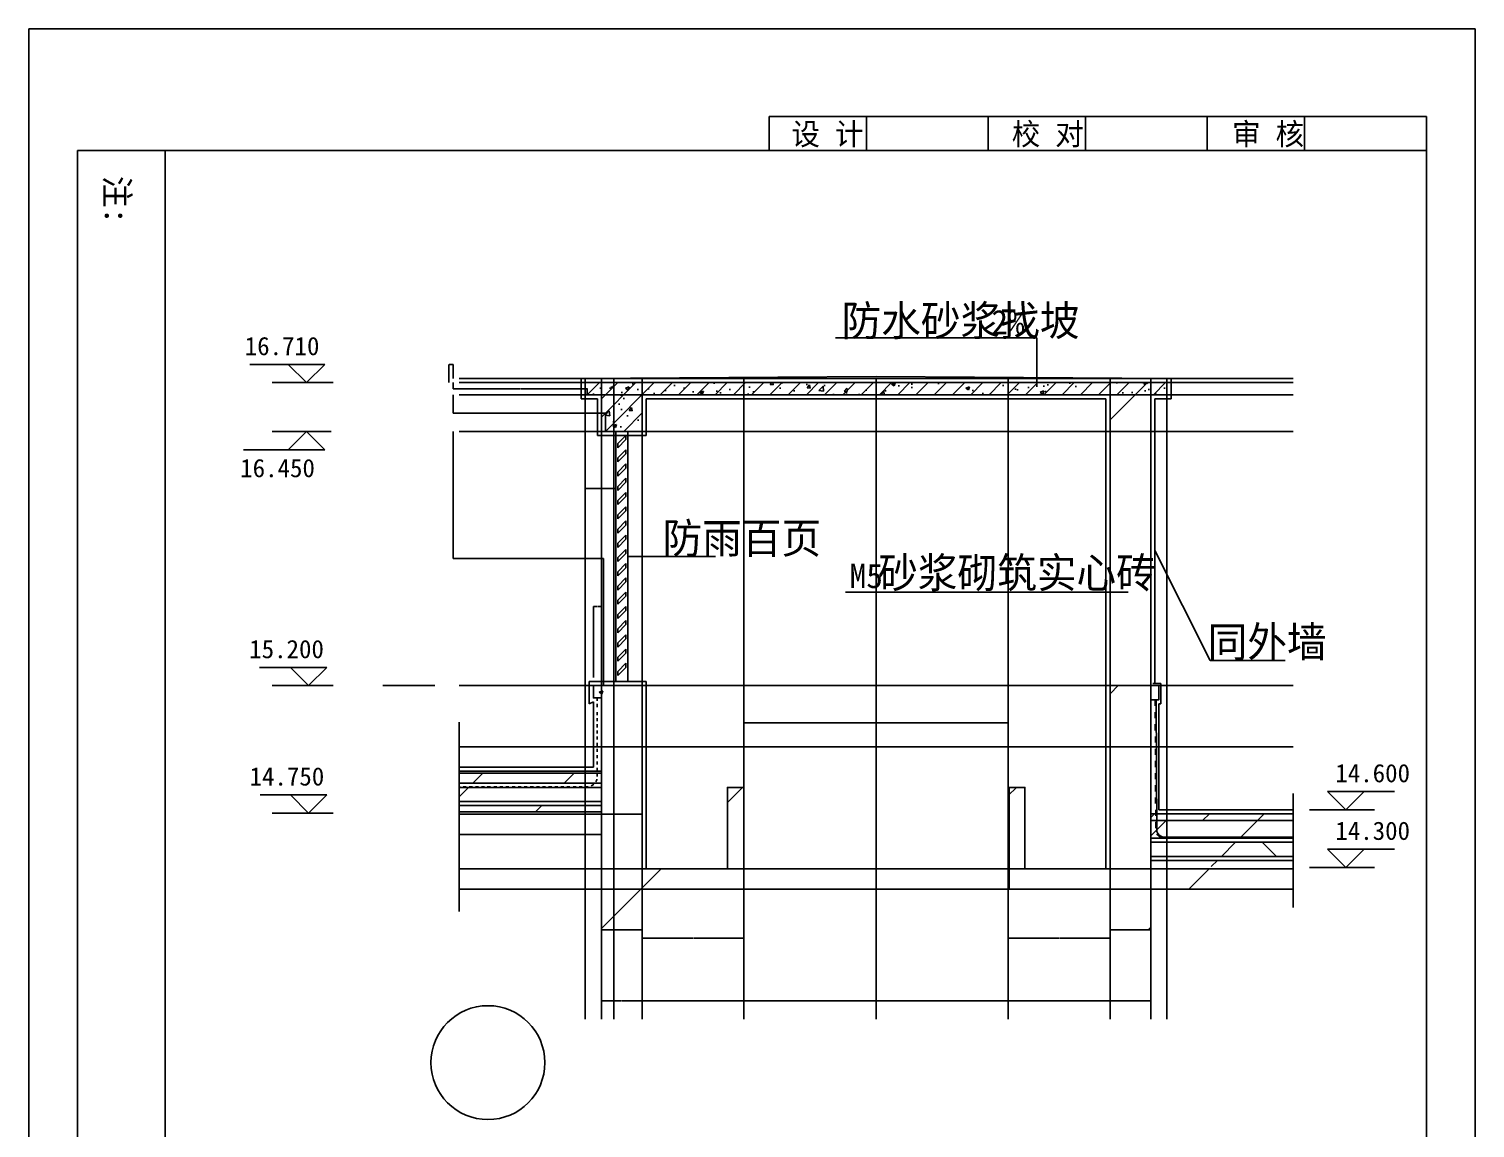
# Model space of a CAD drawing. Header units: metres. Extents: x 6125 to 13447, y 8697 to 18752.
# Drawn here: x 6125 to 13236, y 13347 to 18752 of the extents above; entities that cross this region are included whole.
import ezdxf

# ---------------------------------------------------------------- set-up
doc = ezdxf.new("R2010")
doc.units = ezdxf.units.M
for name, color, linetype in [('AXIS_TEXT', 7, 'Continuous'), ('BH', 7, 'Continuous'), ('DOTE', 1, 'Continuous'), ('MC', 4, 'Continuous'), ('PUB_DIM', 3, 'Continuous'), ('PUB_TEXT', 7, 'Continuous'), ('SURFACE', 6, 'Continuous'), ('WALL1', 2, 'Continuous')]:
    doc.layers.add(name, color=color, linetype=linetype)
doc.dimstyles.get("Standard").update_dxf_attribs({"dimtxt": 2.5, "dimasz": 2.5, "dimexe": 1.25, "dimexo": 0.625, "dimtad": 1, "dimcen": 2.5, "dimazin": 3, "dimtfac": 1, "dimtmove": 0, "dimatfit": 3})
pattern_1 = [(45, (0, 0), (-224.5064, 224.5064), [])]
pattern_2 = [(45, (0, 0), (-673.52, 673.52), [])]

# ---------------------------------------------------------------- blocks, each defined once
blk = doc.blocks.new('_INDEX1')
blk.add_lwpolyline([(-0.5, 0, 1), (0.5, 0, 1)], format="xyb", close=True)
blk = doc.blocks.new('*D1')
for p, q in [((8940.66, 14322.5), (8940.66, 13972.5)), ((9140.66, 14323.89), (9140.66, 13972.5)), ((8940.91, 13972.5), (9039.16, 13972.5)), ((9042.16, 13972.5), (9140.41, 13972.5))]:
    blk.add_line(p, q)
at = {"layer": 'Defpoints'}
for p in [(8940.66, 14322.5), (9140.66, 14323.89), (8940.66, 13972.5)]:
    blk.add_point(p, dxfattribs=at)
at = {"layer": 'AXIS_TEXT', "insert": (9040.66, 13972.5), "char_height": 1, "attachment_point": 5}
blk.add_mtext('200', dxfattribs=at)
blk = doc.blocks.new('*D2')
for p, q in [((9140.66, 14323.89), (9140.66, 13972.5)), ((11440.66, 14322.5), (11440.66, 13972.5)), ((9140.91, 13972.5), (10288.66, 13972.5)), ((10292.66, 13972.5), (11440.41, 13972.5))]:
    blk.add_line(p, q)
at = {"layer": 'Defpoints'}
for p in [(9140.66, 14323.89), (11440.66, 14322.5), (9140.66, 13972.5)]:
    blk.add_point(p, dxfattribs=at)
at = {"layer": 'AXIS_TEXT', "insert": (10290.66, 13972.5), "char_height": 1, "attachment_point": 5}
blk.add_mtext('2300', dxfattribs=at)
blk = doc.blocks.new('*D3')
for p, q in [((11440.66, 14322.5), (11440.66, 13972.5)), ((11640.66, 14322.5), (11640.66, 13972.5)), ((11440.91, 13972.5), (11539.16, 13972.5)), ((11542.16, 13972.5), (11640.41, 13972.5))]:
    blk.add_line(p, q)
at = {"layer": 'Defpoints'}
for p in [(11440.66, 14322.5), (11640.66, 14322.5), (11440.66, 13972.5)]:
    blk.add_point(p, dxfattribs=at)
at = {"layer": 'AXIS_TEXT', "insert": (11540.66, 13972.5), "char_height": 1, "attachment_point": 5}
blk.add_mtext('200', dxfattribs=at)
blk = doc.blocks.new('*D4')
for p, q in [((8210.66, 16772.5), (8210.66, 16147.5)), ((8579.16, 16147.5), (8210.41, 16147.5)), ((8950.91, 16147.5), (8582.16, 16147.5)), ((8950.66, 15522.5), (8950.66, 16147.5))]:
    blk.add_line(p, q)
at = {"layer": 'Defpoints'}
for p in [(8210.66, 16772.5), (8950.66, 16147.5), (8950.66, 15522.5)]:
    blk.add_point(p, dxfattribs=at)
at = {"layer": 'AXIS_TEXT', "insert": (8580.66, 16147.5), "char_height": 1, "attachment_point": 5}
blk.add_mtext('740', dxfattribs=at)
blk = doc.blocks.new('*D5')
for p, q in [((8210.66, 16952.5), (8210.66, 16862.5)), ((8584.16, 16862.5), (8210.41, 16862.5)), ((8960.91, 16862.5), (8587.16, 16862.5)), ((8960.66, 16772.5), (8960.66, 16862.5))]:
    blk.add_line(p, q)
at = {"layer": 'Defpoints'}
for p in [(8210.66, 16952.5), (8960.66, 16862.5), (8960.66, 16772.5)]:
    blk.add_point(p, dxfattribs=at)
at = {"layer": 'AXIS_TEXT', "insert": (8585.66, 16862.5), "char_height": 1, "attachment_point": 5}
blk.add_mtext('750', dxfattribs=at)
blk = doc.blocks.new('*D6')
for p, q in [((8210.66, 17012.5), (8210.66, 16982.5)), ((8539.16, 16982.5), (8210.41, 16982.5)), ((8870.91, 16982.5), (8542.16, 16982.5)), ((8870.66, 16952.5), (8870.66, 16982.5))]:
    blk.add_line(p, q)
at = {"layer": 'Defpoints'}
for p in [(8210.66, 17012.5), (8870.66, 16982.5), (8870.66, 16952.5)]:
    blk.add_point(p, dxfattribs=at)
at = {"layer": 'AXIS_TEXT', "insert": (8540.66, 16982.5), "char_height": 1, "attachment_point": 5}
blk.add_mtext('660', dxfattribs=at)
blk = doc.blocks.new('*D7')
for p, q in [((8190.66, 17012.5), (8190.66, 17102.5)), ((8190.91, 17102.5), (8199.66, 17102.5)), ((8201.66, 17102.5), (8210.41, 17102.5)), ((8210.66, 17032.5), (8210.66, 17102.5))]:
    blk.add_line(p, q)
at = {"layer": 'Defpoints'}
for p in [(8190.66, 17102.5), (8190.66, 17012.5), (8210.66, 17032.5)]:
    blk.add_point(p, dxfattribs=at)
at = {"layer": 'AXIS_TEXT', "insert": (8200.66, 17102.5), "char_height": 1, "attachment_point": 5}
blk.add_mtext('20', dxfattribs=at)
blk = doc.blocks.new('*D8')
for p, q in [((8940.66, 16772.5), (8940.66, 16492.5)), ((9010.66, 16772.5), (9010.66, 16492.5)), ((8974.66, 16492.5), (8940.41, 16492.5)), ((9010.91, 16492.5), (8976.66, 16492.5))]:
    blk.add_line(p, q)
at = {"layer": 'Defpoints'}
for p in [(8940.66, 16772.5), (9010.66, 16772.5), (9010.66, 16492.5)]:
    blk.add_point(p, dxfattribs=at)
at = {"layer": 'AXIS_TEXT', "insert": (8975.66, 16492.5), "char_height": 1, "attachment_point": 5}
blk.add_mtext('70', dxfattribs=at)
blk = doc.blocks.new('*D9')
for p, q in [((8860.66, 16952.5), (8860.66, 16492.5)), ((8940.66, 16952.5), (8940.66, 16492.5)), ((8899.66, 16492.5), (8860.41, 16492.5)), ((8940.91, 16492.5), (8901.66, 16492.5))]:
    blk.add_line(p, q)
at = {"layer": 'Defpoints'}
for p in [(8860.66, 16952.5), (8940.66, 16952.5), (8940.66, 16492.5)]:
    blk.add_point(p, dxfattribs=at)
at = {"layer": 'AXIS_TEXT', "insert": (8900.66, 16492.5), "char_height": 1, "attachment_point": 5}
blk.add_mtext('80', dxfattribs=at)
blk = doc.blocks.new('*D10')
for p, q in [((8919.66, 15912.5), (8900.41, 15912.5)), ((8900.66, 15562.5), (8900.66, 15912.5)), ((8940.91, 15912.5), (8921.66, 15912.5)), ((8940.66, 15562.5), (8940.66, 15912.5))]:
    blk.add_line(p, q)
at = {"layer": 'Defpoints'}
for p in [(8940.66, 15912.5), (8900.66, 15562.5), (8940.66, 15562.5)]:
    blk.add_point(p, dxfattribs=at)
at = {"layer": 'AXIS_TEXT', "insert": (8920.66, 15912.5), "char_height": 1, "attachment_point": 5}
blk.add_mtext('40', dxfattribs=at)
blk = doc.blocks.new('*D11')
for p, q in [((8860.41, 15552.5), (8860.16, 15552.5)), ((8860.66, 15522.5), (8860.66, 15552.5)), ((8860.66, 15462.5), (8860.66, 15552.5)), ((8860.66, 15552.5), (8860.66, 15552.5)), ((8860.91, 15552.5), (8861.16, 15552.5))]:
    blk.add_line(p, q)
at = {"layer": 'Defpoints'}
for p in [(8860.66, 15552.5), (8860.66, 15522.5), (8860.66, 15462.5)]:
    blk.add_point(p, dxfattribs=at)
at = {"layer": 'AXIS_TEXT', "insert": (8860.66, 15553.625), "char_height": 1, "attachment_point": 5}
blk.add_mtext('0', dxfattribs=at)
blk = doc.blocks.new('*D12')
for p, q in [((9640.66, 14919.34), (9640.66, 15339.34)), ((9640.91, 15339.34), (10288.66, 15339.34)), ((10292.66, 15339.34), (10940.41, 15339.34)), ((10940.66, 14919.34), (10940.66, 15339.34))]:
    blk.add_line(p, q)
at = {"layer": 'Defpoints'}
for p in [(9640.66, 15339.34), (9640.66, 14919.34), (10940.66, 14919.34)]:
    blk.add_point(p, dxfattribs=at)
at = {"layer": 'AXIS_TEXT', "insert": (10290.66, 15339.34), "char_height": 1, "attachment_point": 5}
blk.add_mtext('1300', dxfattribs=at)
blk = doc.blocks.new('*D26')
for p, q in [((9140.66, 14522.5), (9140.66, 14280.65)), ((9640.66, 14522.5), (9640.66, 14280.65)), ((9140.91, 14280.65), (9389.16, 14280.65)), ((9392.16, 14280.65), (9640.41, 14280.65))]:
    blk.add_line(p, q)
at = {"layer": 'Defpoints'}
for p in [(9140.66, 14522.5), (9640.66, 14522.5), (9140.66, 14280.65)]:
    blk.add_point(p, dxfattribs=at)
at = {"layer": 'AXIS_TEXT', "insert": (9390.66, 14280.65), "char_height": 1, "attachment_point": 5}
blk.add_mtext('500', dxfattribs=at)
blk = doc.blocks.new('*D27')
for p, q in [((10940.66, 14522.5), (10940.66, 14280.65)), ((11440.66, 14522.5), (11440.66, 14280.65)), ((11189.16, 14280.65), (10940.41, 14280.65)), ((11440.91, 14280.65), (11192.16, 14280.65))]:
    blk.add_line(p, q)
at = {"layer": 'Defpoints'}
for p in [(10940.66, 14522.5), (11440.66, 14522.5), (11440.66, 14280.65)]:
    blk.add_point(p, dxfattribs=at)
at = {"layer": 'AXIS_TEXT', "insert": (11190.66, 14280.65), "char_height": 1, "attachment_point": 5}
blk.add_mtext('500', dxfattribs=at)
blk = doc.blocks.new('*D30')
for p, q in [((10944.99, 15022.81), (10944.99, 14772.66)), ((10944.74, 14772.66), (10944.49, 14772.66)), ((10944.99, 14522.5), (10944.99, 14772.66)), ((10944.99, 14772.66), (10944.99, 14772.66)), ((10945.24, 14772.66), (10945.49, 14772.66))]:
    blk.add_line(p, q)
at = {"layer": 'Defpoints'}
for p in [(10944.99, 15022.81), (10944.99, 14772.66), (10944.99, 14522.5)]:
    blk.add_point(p, dxfattribs=at)
at = {"layer": 'AXIS_TEXT', "insert": (10944.99, 14773.785), "char_height": 1, "attachment_point": 5}
blk.add_mtext('0', dxfattribs=at)

msp = doc.modelspace()

# ---------------------------------------------------------------- hatches: boundary and pattern name
at = {"layer": 'AXIS_TEXT'}
h = msp.add_hatch(dxfattribs=at)
h.set_pattern_fill('AR-CONC')
h.paths.add_polyline_path([(9140.66, 15522.5), (8900.66, 15522.5), (8900.66, 15462.5), (9140.66, 15462.5)])
at = {"layer": 'BH'}
h = msp.add_hatch(dxfattribs=at)
h.set_pattern_fill('AR-CONC')
h.paths.add_polyline_path([(8860.66, 17012.5), (8860.66, 16952.5), (8940.66, 16952.5), (8940.66, 16772.5), (9140.66, 16772.5), (9140.66, 16952.5), (11640.66, 16952.5), (11720.66, 16952.5), (11720.66, 17012.5)])
h = msp.add_hatch(dxfattribs=at)
h.set_pattern_fill('ANSI31', scale=20)
h.paths.add_polyline_path([(11640.66, 16952.5), (11720.66, 16952.5), (11720.66, 17012.5), (8860.66, 17012.5), (8860.66, 16952.5), (8940.66, 16952.5), (8940.66, 16772.5), (9140.66, 16772.5), (9140.66, 16952.5)])
h = msp.add_hatch(dxfattribs=at)
h.set_pattern_fill('ANSI31', scale=600)
h.paths.add_polyline_path([(11640.66, 16952.5), (11440.66, 16952.5), (11440.66, 15522.5), (11640.66, 15522.5)])
h = msp.add_hatch(dxfattribs=at)
h.set_pattern_fill('AN33C', scale=300)
h.set_pattern_definition(pattern_2)
h.paths.add_polyline_path([(9140.66, 15462.5), (9140.66, 15522.5), (8900.66, 15522.5), (8900.66, 15462.5), (8940.66, 15462.5), (8940.66, 15092.5), (8940.66, 14920.96), (8940.66, 14891.04), (9140.66, 14891.04)])
h.paths.add_polyline_path([(11640.66, 15452.5), (11680.66, 15452.5), (11680.66, 15522.5), (11640.66, 15522.5), (11440.66, 15522.5), (11440.66, 14622.5), (11640.66, 14622.5)])
h = msp.add_hatch(dxfattribs=at)
h.set_pattern_fill('AN33C', scale=100)
h.set_pattern_definition(pattern_1)
h.paths.add_polyline_path([(8940.66, 15042.5), (8940.66, 15092.5), (8240.66, 15092.5), (8240.66, 15042.5)])
h = msp.add_hatch(dxfattribs=at)
h.set_pattern_fill('ANSI37', scale=300)
h.paths.add_polyline_path([(8240.66, 15022.5), (8240.66, 14952.5), (8940.66, 14952.5), (8940.66, 15022.5)])
h = msp.add_hatch(dxfattribs=at)
h.set_pattern_fill('AN31C', scale=300)
h.set_pattern_definition(pattern_2)
h.paths.add_polyline_path([(8940.66, 14522.5), (8940.66, 14322.5), (9140.66, 14322.5), (9140.66, 14522.5), (9640.66, 14522.5), (9640.66, 14622.5), (9640.66, 15021.81), (9559.17, 15021.81), (9559.17, 14622.5), (9140.66, 14622.5), (9140.66, 14891.04), (8240.66, 14891.04), (8240.66, 14791.04), (8940.66, 14791.04)])
h.paths.add_polyline_path([(11640.66, 14522.5), (12340.66, 14522.5), (12340.66, 14622.5), (11640.66, 14622.5), (11440.66, 14622.5), (11022.14, 14622.5), (11022.14, 15021.81), (10940.66, 15021.81), (10940.66, 14622.5), (10940.66, 14522.5), (11440.66, 14522.5), (11440.66, 14322.5), (11640.66, 14322.5)])
h = msp.add_hatch(dxfattribs=at)
h.set_pattern_fill('AN32C', scale=100)
h.set_pattern_definition(pattern_1)
h.paths.add_polyline_path([(8240.66, 14932.5), (8240.66, 14902.5), (8940.66, 14902.5), (8940.66, 14920.96), (8940.66, 14932.5)])
h = msp.add_hatch(dxfattribs=at)
h.set_pattern_fill('AN33C', scale=60)
h.set_pattern_definition([(45, (0, 0), (-134.7038, 134.7038), [])])
h.paths.add_polyline_path([(12340.66, 14892.5), (11640.66, 14892.5), (11640.66, 14859.58), (12340.66, 14859.58)])
h = msp.add_hatch(dxfattribs=at)
h.set_pattern_fill('AN33C', scale=600)
h.set_pattern_definition([(45, (0, 0), (-1347.04, 1347.04), [])])
h.paths.add_polyline_path([(12340.66, 14859.58), (11640.66, 14859.58), (11640.66, 14772.5), (12340.66, 14772.5)])
h = msp.add_hatch(dxfattribs=at)
h.set_pattern_fill('AN33C', scale=100)
h.set_pattern_definition(pattern_1)
h.paths.add_polyline_path([(12340.66, 14859.58), (11640.66, 14859.58), (11640.66, 14772.5), (12340.66, 14772.5)])
h = msp.add_hatch(dxfattribs=at)
h.set_pattern_fill('ANSI37', scale=300)
h.paths.add_polyline_path([(11640.66, 14752.5), (11640.66, 14682.5), (12340.66, 14682.5), (12340.66, 14752.5)])
h = msp.add_hatch(dxfattribs=at)
h.set_pattern_fill('AN32C', scale=100)
h.set_pattern_definition(pattern_1)
h.paths.add_polyline_path([(11640.66, 14662.5), (11640.66, 14632.5), (12340.66, 14632.5), (12340.66, 14650.96), (12340.66, 14662.5)])

# ---------------------------------------------------------------- linework, layer by layer
for p, q in [((12996.13, 18320.87), (9764.23, 18320.87)), ((9764.23, 18320.87), (9764.23, 18153.29)), ((10243.03, 18320.87), (10243.03, 18153.29)), ((10841.53, 18320.87), (10841.53, 18153.29)), ((11320.33, 18320.87), (11320.33, 18153.29)), ((11918.83, 18320.87), (11918.83, 18153.29)), ((12397.63, 18320.87), (12397.63, 18153.29)), ((12996.13, 18320.87), (12996.13, 18153.29)), ((12996.13, 18153.29), (6364.75, 18153.29)), ((6364.75, 18153.29), (6364.75, 8936.39)), ((6795.67, 18153.29), (6795.67, 8936.39))]:
    msp.add_line(p, q)
for points in [[(6125.35, 18751.79), (13235.53, 18751.79), (13235.53, 8696.99), (6125.35, 8696.99)], [(6364.75, 18153.29), (12996.13, 18153.29), (12996.13, 8936.39), (6364.75, 8936.39)]]:
    msp.add_lwpolyline(points, close=True)
for points in [[(12996.13, 18153.29), (12996.13, 8936.39), (6364.75, 8936.39), (6364.75, 18153.29), (12996.13, 18153.29)], [(6795.67, 18153.29), (6795.67, 8936.39)]]:
    msp.add_lwpolyline(points)
at = {"layer": 'AXIS_TEXT'}
for p, q in [((10090.66, 17232.5), (11080.66, 17232.5)), ((11080.66, 17232.5), (11080.66, 16992.5)), ((7620.66, 17012.5), (7320.66, 17012.5)), ((7610.66, 16772.5), (7320.66, 16772.5)), ((9070.66, 16157.5), (9500.66, 16157.5)), ((10140.66, 15982.5), (11530.66, 15982.5)), ((7620.66, 15522.5), (7320.66, 15522.5)), ((7620.66, 14896.31), (7320.66, 14896.31)), ((12420.66, 14912.5), (12740.66, 14912.5)), ((12420.66, 14629.12), (12740.66, 14629.12))]:
    msp.add_line(p, q, dxfattribs=at)
at = {"layer": 'BH'}
for p, q in [((11660.66, 16187.89), (11932.28, 15646.66)), ((11932.28, 15646.66), (12301.61, 15646.66)), ((7865.66, 15523.4), (8120.66, 15523.4))]:
    msp.add_line(p, q, dxfattribs=at)
at = {"layer": 'DOTE'}
for p, q in [((8240.66, 17032.5), (12340.66, 17032.5)), ((8240.66, 17012.5), (12340.66, 17012.5)), ((8860.66, 17032.5), (8860.66, 13882.5)), ((8940.66, 17032.5), (8940.66, 15192.5)), ((9000.66, 17032.5), (9000.66, 13882.5)), ((9140.66, 17032.5), (9140.66, 13882.5)), ((9640.66, 17032.5), (9640.66, 13882.5)), ((10290.66, 17032.5), (10290.66, 13882.5)), ((10940.66, 17032.5), (10940.66, 13882.5)), ((11440.66, 17032.5), (11440.66, 13882.5)), ((11640.66, 17032.5), (11640.66, 13882.5)), ((11720.66, 17032.5), (11720.66, 13882.5)), ((8240.66, 16952.5), (12340.66, 16952.5)), ((8240.66, 16772.5), (12340.66, 16772.5)), ((8240.66, 15522.5), (12340.66, 15522.5)), ((8240.66, 15222.5), (12340.66, 15222.5)), ((8940.66, 15142.5), (8940.66, 13882.5)), ((8240.66, 14622.5), (12340.66, 14622.5)), ((8240.66, 14522.5), (12340.66, 14522.5))]:
    msp.add_line(p, q, dxfattribs=at)
at = {"layer": 'MC'}
for p, q in [((8240.66, 14902.5), (8240.66, 15122.5)), ((8940.66, 15102.5), (8240.66, 15102.5)), ((8900.66, 15122.5), (8383.45, 15122.5)), ((8940.66, 15042.5), (8240.66, 15042.5)), ((8940.66, 15022.5), (8240.66, 15022.5)), ((8940.66, 14952.5), (8240.66, 14952.5)), ((8940.66, 14932.5), (8240.66, 14932.5)), ((8940.66, 14902.5), (8240.66, 14902.5)), ((12340.66, 14772.5), (11640.66, 14772.5)), ((12340.66, 14752.5), (11640.66, 14752.5)), ((12340.66, 14682.5), (11640.66, 14682.5)), ((12340.66, 14662.5), (11640.66, 14662.5))]:
    msp.add_line(p, q, dxfattribs=at)
at = {"layer": 'PUB_DIM'}
for p, q in [((7490.66, 17102.5), (7211.23, 17102.5)), ((7580.66, 17102.5), (7400.66, 17102.5)), ((7400.66, 17102.5), (7490.66, 17012.5)), ((7490.66, 17012.5), (7580.66, 17102.5)), ((7400.66, 16682.5), (7490.66, 16772.5)), ((7490.66, 16772.5), (7580.66, 16682.5)), ((7490.66, 16682.5), (7180.37, 16682.5)), ((7580.66, 16682.5), (7400.66, 16682.5)), ((7500.66, 15612.5), (7258.94, 15612.5)), ((7590.66, 15612.5), (7410.66, 15612.5)), ((7410.66, 15612.5), (7500.66, 15522.5)), ((7500.66, 15522.5), (7590.66, 15612.5)), ((12600.66, 14912.5), (12510.66, 15002.5)), ((12510.66, 15002.5), (12690.66, 15002.5)), ((12690.66, 15002.5), (12600.66, 14912.5)), ((12600.66, 15002.5), (12838.94, 15002.5)), ((7500.66, 14986.31), (7262.37, 14986.31)), ((7590.66, 14986.31), (7410.66, 14986.31)), ((7410.66, 14986.31), (7500.66, 14896.31)), ((7500.66, 14896.31), (7590.66, 14986.31)), ((12510.66, 14719.12), (12690.66, 14719.12)), ((12600.66, 14629.12), (12510.66, 14719.12)), ((12600.66, 14719.12), (12838.94, 14719.12)), ((12690.66, 14719.12), (12600.66, 14629.12))]:
    msp.add_line(p, q, dxfattribs=at)
at = {"layer": 'SURFACE'}
for points in [[(8918.79, 15462.5), (8918.79, 15447.5)], [(8918.79, 15432.5), (8918.79, 15417.5)], [(11662.62, 15452.53), (11662.77, 15422.53)], [(8918.79, 15392.5), (8918.79, 15377.5)], [(8918.79, 15362.5), (8918.79, 15347.5)], [(11662.91, 15392.53), (11663.05, 15362.53)], [(8918.79, 15332.5), (8918.79, 15317.5)], [(8918.79, 15302.5), (8918.79, 15287.5)], [(11663.2, 15332.53), (11663.34, 15302.53)], [(8918.79, 15272.2), (8918.79, 15257.2)], [(8918.79, 15241.89), (8918.79, 15226.89)], [(11663.49, 15272.53), (11663.63, 15242.53)], [(8918.79, 15211.58), (8918.79, 15196.58)], [(8918.79, 15180.81), (8918.79, 15165.81)], [(8918.79, 15149.48), (8918.79, 15134.48)], [(11663.77, 15212.53), (11663.92, 15182.53)], [(11664.06, 15152.53), (11664.2, 15122.53)], [(8918.79, 15119.25), (8918.79, 15104.25)], [(8918.79, 15090.28), (8918.79, 15075.28)], [(11664.35, 15092.53), (11664.49, 15062.53)], [(8245.49, 15025), (8242.38, 15025)], [(8275.49, 15025), (8260.49, 15025)], [(8305.49, 15025), (8290.49, 15025)], [(8335.49, 15025), (8320.49, 15025)], [(8365.49, 15025), (8350.49, 15025)], [(8395.49, 15025), (8377.97, 15025)], [(8425.49, 15025), (8410.49, 15025)], [(8455.49, 15025), (8440.49, 15025)], [(8485.49, 15025), (8470.49, 15025)], [(8515.49, 15025), (8500.49, 15025)], [(8545.49, 15025), (8530.49, 15025)], [(8575.49, 15025), (8560.49, 15025)], [(8605.49, 15025), (8590.49, 15025)], [(8635.49, 15025), (8620.49, 15025)], [(8665.49, 15025), (8650.49, 15025)], [(8695.49, 15025), (8680.49, 15025)], [(8725.49, 15025), (8710.49, 15025)], [(8755.49, 15025), (8740.49, 15025)], [(8785.49, 15025), (8770.49, 15025)], [(8815.49, 15025), (8800.49, 15025)], [(8845.49, 15025), (8830.49, 15025)], [(11664.63, 15032.53), (11664.78, 15002.53)], [(11664.92, 14972.53), (11665.06, 14942.53)], [(11665.21, 14912.54), (11665.35, 14882.54)], [(11665.49, 14852.54), (11665.64, 14822.54)], [(11722.93, 14772.91), (11752.93, 14772.91)], [(11782.93, 14772.91), (11812.93, 14772.91)], [(11842.93, 14772.91), (11872.93, 14772.91)], [(11902.93, 14772.91), (11932.93, 14772.91)], [(11962.93, 14772.91), (11992.93, 14772.91)], [(12022.93, 14772.91), (12052.93, 14772.91)], [(12082.93, 14772.91), (12112.93, 14772.91)], [(12142.93, 14772.91), (12172.93, 14772.91)], [(12202.93, 14772.91), (12232.93, 14772.91)], [(12262.93, 14772.91), (12292.93, 14772.91)], [(12322.93, 14772.91), (12340.66, 14772.91)]]:
    msp.add_lwpolyline(points, dxfattribs=at)
for points in [[(11667.62, 15452.55), (11670.72, 14805.5, 0.26), (11699.61, 14777.91), (12340.66, 14777.91)], [(8875.44, 15025.1, -0.07), (8860.49, 15025)], [(8902.24, 15037.64, -0.07), (8889.75, 15029.43)], [(8917.9, 15062.74, -0.07), (8911.89, 15049.06)], [(11670.6, 14793.59, 0.17), (11693.21, 14774.7, 0.17)]]:
    msp.add_lwpolyline(points, format="xyb", dxfattribs=at)
at = {"layer": 'WALL1'}
for p, q in [((8840.66, 17032.44), (10290.59, 17042.5)), ((8840.66, 16932.5), (8840.66, 17032.44)), ((10290.73, 17042.5), (11740.66, 17032.44)), ((11740.66, 17032.44), (11740.66, 16932.5)), ((8920.66, 16932.5), (8840.66, 16932.5)), ((8920.66, 16752.5), (8920.66, 16932.5)), ((9160.66, 16932.5), (9160.66, 16752.5)), ((11420.66, 16932.5), (9160.66, 16932.5)), ((11420.66, 16932.5), (11420.66, 14622.5)), ((11740.66, 16932.5), (11660.66, 16932.5)), ((11660.66, 16932.5), (11660.66, 15532.5)), ((9160.66, 16752.5), (8920.66, 16752.5)), ((9010.66, 16772.5), (9010.66, 15542.5)), ((9020.66, 16712.5), (9060.66, 16752.5)), ((9060.66, 16732.5), (9020.66, 16692.5)), ((9020.66, 16692.5), (9020.66, 16712.5)), ((9060.66, 16752.5), (9060.66, 16732.5)), ((9070.66, 16772.5), (9070.66, 15542.5)), ((9020.66, 16642.5), (9060.66, 16682.5)), ((9060.66, 16662.5), (9020.66, 16622.5)), ((9020.66, 16622.5), (9020.66, 16642.5)), ((9060.66, 16682.5), (9060.66, 16662.5)), ((9020.66, 16572.5), (9060.66, 16612.5)), ((9060.66, 16592.5), (9020.66, 16552.5)), ((9020.66, 16552.5), (9020.66, 16572.5)), ((9060.66, 16612.5), (9060.66, 16592.5)), ((9020.66, 16502.5), (9060.66, 16542.5)), ((9060.66, 16522.5), (9020.66, 16482.5)), ((9020.66, 16482.5), (9020.66, 16502.5)), ((9060.66, 16542.5), (9060.66, 16522.5)), ((9020.66, 16432.5), (9060.66, 16472.5)), ((9060.66, 16452.5), (9020.66, 16412.5)), ((9020.66, 16412.5), (9020.66, 16432.5)), ((9060.66, 16472.5), (9060.66, 16452.5)), ((9020.66, 16362.5), (9060.66, 16402.5)), ((9060.66, 16382.5), (9020.66, 16342.5)), ((9020.66, 16342.5), (9020.66, 16362.5)), ((9060.66, 16402.5), (9060.66, 16382.5)), ((9020.66, 16292.5), (9060.66, 16332.5)), ((9060.66, 16312.5), (9020.66, 16272.5)), ((9020.66, 16272.5), (9020.66, 16292.5)), ((9060.66, 16332.5), (9060.66, 16312.5)), ((9020.66, 16222.5), (9060.66, 16262.5)), ((9060.66, 16242.5), (9020.66, 16202.5)), ((9020.66, 16202.5), (9020.66, 16222.5)), ((9060.66, 16262.5), (9060.66, 16242.5)), ((9020.66, 16152.5), (9060.66, 16192.5)), ((9060.66, 16172.5), (9020.66, 16132.5)), ((9020.66, 16132.5), (9020.66, 16152.5)), ((9060.66, 16192.5), (9060.66, 16172.5)), ((9020.66, 16082.5), (9060.66, 16122.5)), ((9060.66, 16102.5), (9020.66, 16062.5)), ((9020.66, 16062.5), (9020.66, 16082.5)), ((9060.66, 16122.5), (9060.66, 16102.5)), ((9020.66, 16012.5), (9060.66, 16052.5)), ((9060.66, 16032.5), (9020.66, 15992.5)), ((9020.66, 15992.5), (9020.66, 16012.5)), ((9060.66, 16052.5), (9060.66, 16032.5)), ((9020.66, 15942.5), (9060.66, 15982.5)), ((9060.66, 15962.5), (9020.66, 15922.5)), ((9020.66, 15922.5), (9020.66, 15942.5)), ((9060.66, 15982.5), (9060.66, 15962.5)), ((9020.66, 15872.5), (9060.66, 15912.5)), ((9060.66, 15892.5), (9020.66, 15852.5)), ((9020.66, 15852.5), (9020.66, 15872.5)), ((9060.66, 15912.5), (9060.66, 15892.5)), ((9020.66, 15802.5), (9060.66, 15842.5)), ((9060.66, 15822.5), (9020.66, 15782.5)), ((9020.66, 15782.5), (9020.66, 15802.5)), ((9060.66, 15842.5), (9060.66, 15822.5)), ((9020.66, 15732.5), (9060.66, 15772.5)), ((9060.66, 15752.5), (9020.66, 15712.5)), ((9020.66, 15712.5), (9020.66, 15732.5)), ((9060.66, 15772.5), (9060.66, 15752.5)), ((9020.66, 15662.5), (9060.66, 15702.5)), ((9060.66, 15682.5), (9020.66, 15642.5)), ((9020.66, 15642.5), (9020.66, 15662.5)), ((9060.66, 15702.5), (9060.66, 15682.5)), ((9020.66, 15592.5), (9060.66, 15632.5)), ((9060.66, 15612.5), (9020.66, 15572.5)), ((9020.66, 15572.5), (9020.66, 15592.5)), ((9060.66, 15632.5), (9060.66, 15612.5)), ((9140.66, 15542.5), (8880.66, 15542.5)), ((8880.66, 15542.5), (8880.66, 15432.5)), ((9140.66, 15542.5), (9160.66, 15542.5)), ((9160.66, 15542.5), (9160.66, 14622.5)), ((11650.66, 15532.5), (11690.66, 15532.5)), ((11690.66, 15532.5), (11690.66, 15432.5)), ((8880.66, 15432.5), (8900.66, 15442.5)), ((8900.66, 15442.5), (8900.66, 15122.5)), ((11690.66, 15432.5), (11680.66, 15432.5)), ((11680.66, 15432.5), (11680.66, 14912.5)), ((8240.66, 15342.5), (8240.66, 14412.5)), ((8900.66, 15122.5), (8240.66, 15122.5)), ((8240.66, 15092.5), (8940.66, 15092.5)), ((12340.66, 14992.5), (12340.66, 14432.5)), ((11640.66, 14892.5), (12340.66, 14892.5)), ((11680.66, 14912.5), (12340.66, 14912.5)), ((11640.66, 14859.58), (12341.62, 14859.58)), ((11640.66, 14662.5), (12340.66, 14662.5)), ((9640.66, 14622.5), (10940.66, 14622.5)), ((9640.66, 14522.5), (10940.66, 14522.5))]:
    msp.add_line(p, q, dxfattribs=at)
msp.add_lwpolyline([(8860.66, 17012.5), (11720.66, 17012.5), (11720.66, 16952.5), (11640.66, 16952.5), (9140.66, 16952.5), (9140.66, 16772.5), (8940.66, 16772.5), (8940.66, 16952.5), (8860.66, 16952.5)], close=True, dxfattribs=at)
for points in [[(11440.66, 16952.5), (11440.66, 14622.5)], [(11640.66, 16952.5), (11640.66, 15522.5), (11680.66, 15522.5), (11680.66, 15452.5), (11640.66, 15452.5), (11640.66, 14622.5)], [(9140.66, 15462.5), (9140.66, 15522.5), (8900.66, 15522.5), (8900.66, 15462.5), (8940.66, 15462.5)], [(11640.66, 15522.5), (11440.66, 15522.5)], [(8940.66, 15462.5), (8940.66, 15092.5), (8940.66, 14920.96), (8940.66, 14891.04)], [(9140.66, 15462.5), (9140.66, 14622.5)], [(8940.66, 14791.04), (8940.66, 14522.5), (8940.66, 14322.5), (9140.66, 14322.5), (9140.66, 14522.5), (9640.66, 14522.5), (9640.66, 14622.5), (9640.66, 15021.81)], [(9140.66, 14622.5), (9559.17, 14622.5), (9559.17, 15021.81), (9640.66, 15021.81)], [(10940.66, 15021.81), (10940.66, 14622.5), (10940.66, 14522.5), (11440.66, 14522.5), (11440.66, 14322.5), (11640.66, 14322.5), (11640.66, 14522.5), (12340.66, 14522.5)], [(11440.66, 14622.5), (11022.14, 14622.5), (11022.14, 15021.81), (10940.66, 15021.81)], [(8240.66, 14891.04), (9140.66, 14891.04)], [(8240.66, 14791.04), (8940.66, 14791.04)], [(11440.66, 14622.5), (11640.66, 14622.5)], [(12340.66, 14622.5), (11640.66, 14622.5)]]:
    msp.add_lwpolyline(points, dxfattribs=at)

# ---------------------------------------------------------------- block references
at = {"layer": 'PUB_TEXT', "xscale": 560, "yscale": 560, "zscale": 560}
msp.add_blockref('_INDEX1', (8382.12, 13669.02), dxfattribs=at)

# ---------------------------------------------------------------- texts
for s, p in [('设 计', (9874.48, 18181.11)), ('校 对', (10957.78, 18181.11)), ('审 核', (12041.07, 18181.11))]:
    msp.add_text(s, height=107.73).set_placement(p)
msp.add_text('注:', height=119.7, rotation=270).set_placement((6498.98, 18029.51))
at = {"layer": 'AXIS_TEXT'}
for s, height, p in [('防水砂浆找坡', 150, (10120.66, 17242.5)), ('2%', 120, (10857.46, 17250.25)), ('防雨百页', 150, (9240.66, 16172.5)), ('砂浆砌筑实心砖', 150, (10300.66, 16002.5)), ('M5', 120, (10160.66, 16002.5)), ('同外墙', 150, (11920.78, 15663.01))]:
    msp.add_text(s, height=height, dxfattribs=at).set_placement(p)
at = {"layer": 'PUB_DIM'}
for s, p in [('16.710', (7186.37, 17147.5)), ('16.450', (7164.09, 16547.5)), ('15.200', (7208.37, 15657.5)), ('14.750', (7210.09, 15031.31)), ('14.600', (12548.37, 15047.5)), ('14.300', (12548.37, 14764.12))]:
    msp.add_text(s, height=90, dxfattribs=at).set_placement(p)

# ---------------------------------------------------------------- dimensions: what is measured, and where the dimension line sits
at = {"layer": 'AXIS_TEXT'}
for base, p1, p2, picture, middle in [((8190.66, 17102.5), (8190.66, 17012.5), (8210.66, 17032.5), '*D7', (8200.66, 17102.5)), ((8870.66, 16982.5), (8870.66, 16952.5), (8210.66, 17012.5), '*D6', (8540.66, 16982.5)), ((8960.66, 16862.5), (8960.66, 16772.5), (8210.66, 16952.5), '*D5', (8585.66, 16862.5)), ((8940.66, 16492.5), (8940.66, 16952.5), (8860.66, 16952.5), '*D9', (8900.66, 16492.5)), ((8950.66, 16147.5), (8950.66, 15522.5), (8210.66, 16772.5), '*D4', (8580.66, 16147.5)), ((9010.66, 16492.5), (9010.66, 16772.5), (8940.66, 16772.5), '*D8', (8975.66, 16492.5)), ((8940.66, 15912.5), (8940.66, 15562.5), (8900.66, 15562.5), '*D10', (8920.66, 15912.5)), ((8860.66, 15552.5), (8860.66, 15522.5), (8860.66, 15462.5), '*D11', (8860.66, 15553.625)), ((9640.66, 15339.34), (9640.66, 14919.34), (10940.66, 14919.34), '*D12', (10290.66, 15339.34)), ((10944.99, 14772.66), (10944.99, 14522.5), (10944.99, 15022.81), '*D30', (10944.99, 14773.785)), ((9140.66, 14280.65), (9140.66, 14522.5), (9640.66, 14522.5), '*D26', (9390.66, 14280.65)), ((11440.66, 14280.65), (11440.66, 14522.5), (10940.66, 14522.5), '*D27', (11190.66, 14280.65)), ((8940.66, 13972.5), (8940.66, 14322.5), (9140.66, 14323.89), '*D1', (9040.66, 13972.5)), ((9140.66, 13972.5), (9140.66, 14323.89), (11440.66, 14322.5), '*D2', (10290.66, 13972.5)), ((11440.66, 13972.5), (11440.66, 14322.5), (11640.66, 14322.5), '*D3', (11540.66, 13972.5))]:
    dim = msp.add_linear_dim(base=base, p1=p1, p2=p2, dimstyle='Standard', dxfattribs=at)
    dim.commit()
    dim.dimension.update_dxf_attribs({"geometry": picture, "text_midpoint": middle})

doc.saveas('drawing.dxf')
